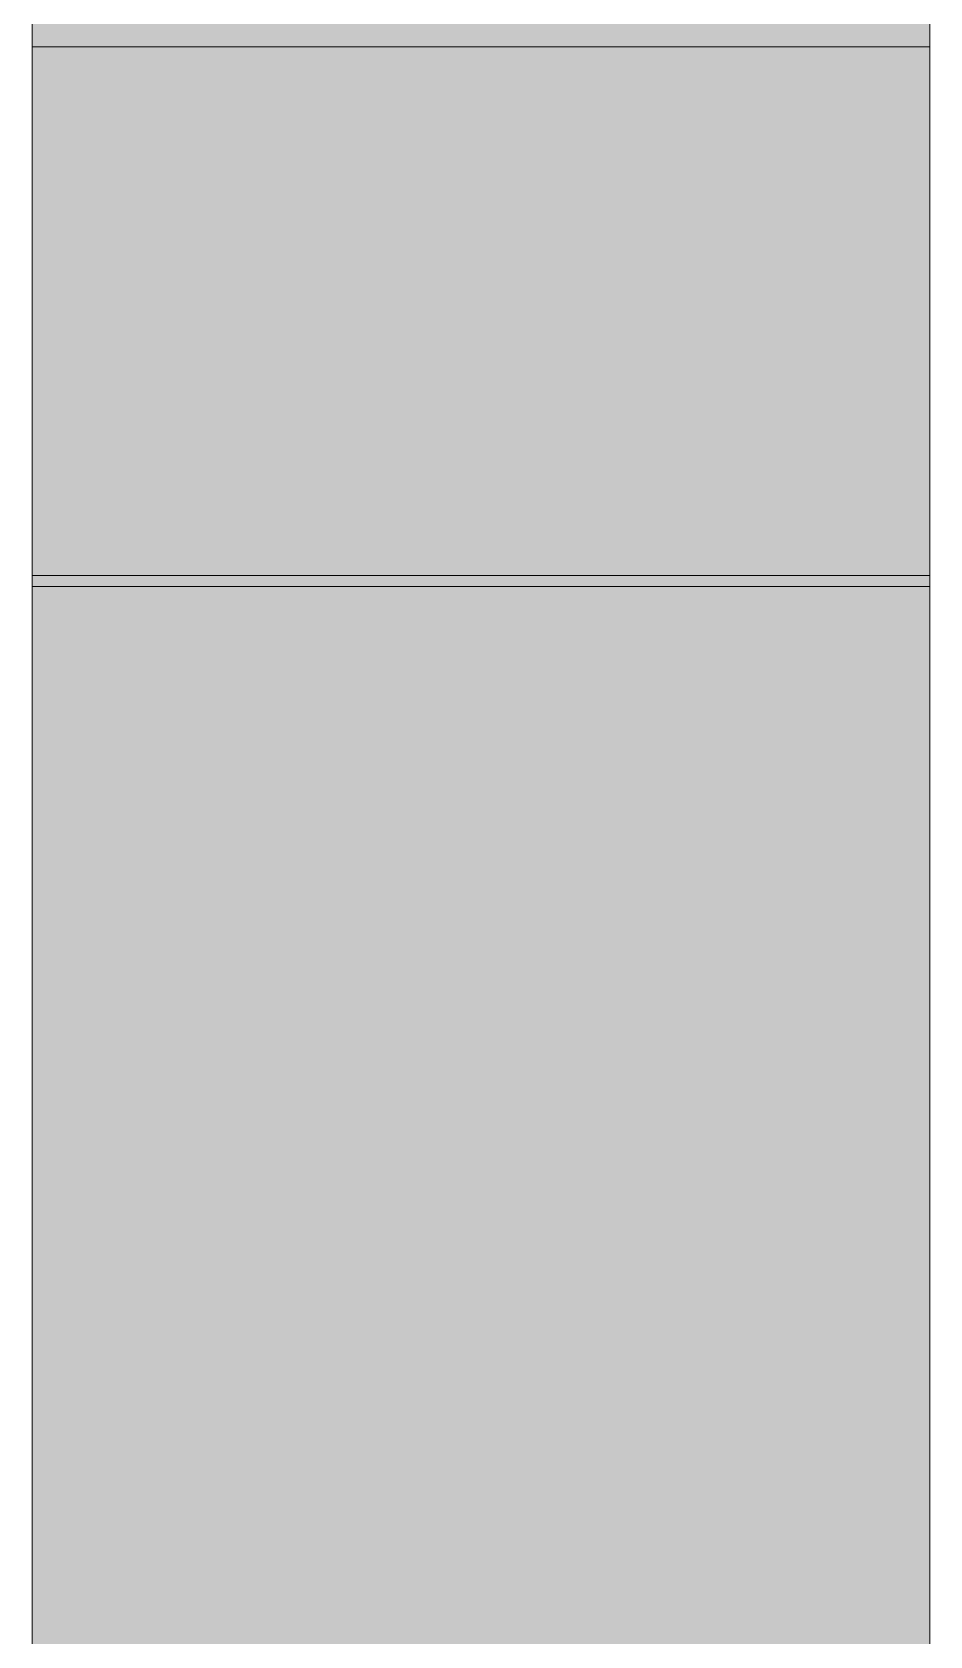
# Model space of a CAD drawing. Header units: centimetres. Extents: x 2 to 137806, y -77553 to 10.
# Drawn here: x 137401.81 to 137407.81, y -76346.67 to -76335.96 of the extents above; entities that cross this region are included whole.
import ezdxf

# ---------------------------------------------------------------- set-up
doc = ezdxf.new("R2010")
doc.units = ezdxf.units.CM
doc.header["$LTSCALE"] = 40
doc.header["$MEASUREMENT"] = 0
doc.layers.add('PDF4_Geometry', color=7, linetype='Continuous')
doc.layers.add('PDF4_Solid Fills', color=7, linetype='Continuous', true_color=0xffffff)

msp = doc.modelspace()

# ---------------------------------------------------------------- linework, layer by layer
at = {"layer": 'PDF4_Geometry', "lineweight": 5}
msp.add_lwpolyline([(137401.814, -76325.238), (137407.814, -76325.238), (137407.814, -76489.752), (137401.814, -76489.752)], close=True, dxfattribs=at)
at = {"layer": 'PDF4_Geometry', "color": 7, "lineweight": 5, "true_color": 0xeeeeee}
for points in [[(137407.814, -76489.752), (137407.814, -76325.238)], [(137401.814, -76330.128), (137401.814, -76450.742)], [(137401.814, -76335.953), (137401.814, -76335.959)], [(137401.814, -76335.959), (137401.814, -76335.965)], [(137401.814, -76335.965), (137401.814, -76335.97)], [(137401.814, -76335.97), (137401.814, -76335.976)], [(137401.814, -76335.976), (137401.814, -76335.982)], [(137401.814, -76335.982), (137401.814, -76335.987)], [(137401.814, -76335.987), (137401.814, -76335.993)], [(137401.814, -76335.993), (137401.814, -76335.999)], [(137401.814, -76335.999), (137401.814, -76336.004)], [(137401.814, -76336.004), (137401.814, -76336.01)], [(137401.814, -76336.01), (137401.814, -76336.016)], [(137401.814, -76336.016), (137401.814, -76336.021)], [(137401.814, -76336.021), (137401.814, -76336.027)], [(137401.814, -76336.027), (137401.814, -76336.033)], [(137401.814, -76336.033), (137401.814, -76336.038)], [(137401.814, -76336.038), (137401.814, -76336.044)], [(137401.814, -76336.044), (137401.814, -76336.05)], [(137401.814, -76336.05), (137401.814, -76336.055)], [(137407.814, -76336.054), (137401.814, -76336.054)], [(137401.814, -76336.055), (137401.814, -76336.061)], [(137401.814, -76336.061), (137401.814, -76336.067)], [(137401.814, -76336.067), (137401.814, -76336.072)], [(137401.814, -76336.072), (137401.814, -76336.078)], [(137401.814, -76336.078), (137401.814, -76336.084)], [(137401.814, -76336.084), (137401.814, -76336.089)], [(137401.814, -76336.089), (137401.814, -76336.095)], [(137401.814, -76336.095), (137401.814, -76336.101)], [(137401.814, -76336.101), (137401.814, -76336.107)], [(137401.814, -76336.107), (137401.814, -76336.112)], [(137401.814, -76336.112), (137401.814, -76336.118)], [(137401.814, -76336.118), (137401.814, -76336.124)], [(137401.814, -76336.124), (137401.814, -76336.129)], [(137401.814, -76336.129), (137401.814, -76336.135)], [(137401.814, -76336.135), (137401.814, -76336.141)], [(137401.814, -76336.141), (137401.814, -76336.147)], [(137401.814, -76336.147), (137401.814, -76336.152)], [(137401.814, -76336.152), (137401.814, -76336.158)], [(137401.814, -76336.158), (137401.814, -76336.164)], [(137401.814, -76336.164), (137401.814, -76336.169)], [(137401.814, -76336.169), (137401.814, -76336.175)], [(137401.814, -76336.175), (137401.814, -76336.181)], [(137401.814, -76336.181), (137401.814, -76336.186)], [(137401.814, -76336.186), (137401.814, -76336.192)], [(137401.814, -76336.192), (137401.814, -76336.198)], [(137401.814, -76336.198), (137401.814, -76336.203)], [(137401.814, -76336.203), (137401.814, -76336.209)], [(137401.814, -76336.209), (137401.814, -76336.215)], [(137401.814, -76336.215), (137401.814, -76336.221)], [(137401.814, -76336.221), (137401.814, -76336.226)], [(137401.814, -76336.226), (137401.814, -76336.232)], [(137401.814, -76336.232), (137401.814, -76336.238)], [(137401.814, -76336.238), (137401.814, -76336.244)], [(137401.814, -76336.244), (137401.814, -76336.249)], [(137401.814, -76336.249), (137401.814, -76336.255)], [(137401.814, -76336.255), (137401.814, -76336.261)], [(137401.814, -76336.261), (137401.814, -76336.266)], [(137401.814, -76336.266), (137401.814, -76336.272)], [(137401.814, -76336.272), (137401.814, -76336.278)], [(137401.814, -76336.278), (137401.814, -76336.284)], [(137401.814, -76336.284), (137401.814, -76336.289)], [(137401.814, -76336.289), (137401.814, -76336.295)], [(137401.814, -76336.295), (137401.814, -76336.301)], [(137401.814, -76336.301), (137401.814, -76336.306)], [(137401.814, -76336.306), (137401.814, -76336.312)], [(137401.814, -76336.312), (137401.814, -76336.318)], [(137401.814, -76336.318), (137401.814, -76336.324)], [(137401.814, -76336.324), (137401.814, -76336.33)], [(137401.814, -76336.33), (137401.814, -76336.335)], [(137401.814, -76336.335), (137401.814, -76336.341)], [(137401.814, -76336.341), (137401.814, -76336.347)], [(137401.814, -76336.347), (137401.814, -76336.352)], [(137401.814, -76336.352), (137401.814, -76336.358)], [(137401.814, -76336.358), (137401.814, -76336.364)], [(137401.814, -76336.364), (137401.814, -76336.37)], [(137401.814, -76336.37), (137401.814, -76336.376)], [(137401.814, -76336.376), (137401.814, -76336.381)], [(137401.814, -76336.381), (137401.814, -76336.387)], [(137401.814, -76336.387), (137401.814, -76336.393)], [(137401.814, -76336.393), (137401.814, -76336.398)], [(137401.814, -76336.398), (137401.814, -76336.404)], [(137401.814, -76336.404), (137401.814, -76336.41)], [(137401.814, -76336.41), (137401.814, -76336.416)], [(137401.814, -76336.416), (137401.814, -76336.421)], [(137401.814, -76336.421), (137401.814, -76336.427)], [(137401.814, -76336.427), (137401.814, -76336.433)], [(137401.814, -76336.433), (137401.814, -76336.439)], [(137401.814, -76336.439), (137401.814, -76336.445)], [(137401.814, -76336.445), (137401.814, -76336.45)], [(137401.814, -76336.45), (137401.814, -76336.456)], [(137401.814, -76336.456), (137401.814, -76336.462)], [(137401.814, -76336.462), (137401.814, -76336.468)], [(137401.814, -76336.468), (137401.814, -76336.473)], [(137401.814, -76336.473), (137401.814, -76336.479)], [(137401.814, -76336.479), (137401.814, -76336.485)], [(137401.814, -76336.485), (137401.814, -76336.491)], [(137401.814, -76336.491), (137401.814, -76336.496)], [(137401.814, -76336.496), (137401.814, -76336.502)], [(137401.814, -76336.502), (137401.814, -76336.508)], [(137401.814, -76336.508), (137401.814, -76336.514)], [(137401.814, -76336.514), (137401.814, -76336.519)], [(137401.814, -76336.519), (137401.814, -76336.525)], [(137401.814, -76336.525), (137401.814, -76336.531)], [(137401.814, -76336.531), (137401.814, -76336.537)], [(137401.814, -76336.537), (137401.814, -76336.543)], [(137401.814, -76336.543), (137401.814, -76336.549)], [(137401.814, -76336.549), (137401.814, -76336.554)], [(137401.814, -76336.554), (137401.814, -76336.56)], [(137401.814, -76336.56), (137401.814, -76336.566)], [(137401.814, -76336.566), (137401.814, -76336.572)], [(137401.814, -76336.572), (137401.814, -76336.578)], [(137401.814, -76336.578), (137401.814, -76336.583)], [(137401.814, -76336.583), (137401.814, -76336.589)], [(137401.814, -76336.589), (137401.814, -76336.595)], [(137401.814, -76336.595), (137401.814, -76336.601)], [(137401.814, -76336.601), (137401.814, -76336.606)], [(137401.814, -76336.606), (137401.814, -76336.612)], [(137401.814, -76336.612), (137401.814, -76336.618)], [(137401.814, -76336.618), (137401.814, -76336.624)], [(137401.814, -76336.624), (137401.814, -76336.63)], [(137401.814, -76336.63), (137401.814, -76336.635)], [(137401.814, -76336.635), (137401.814, -76336.641)], [(137401.814, -76336.641), (137401.814, -76336.647)], [(137401.814, -76336.647), (137401.814, -76336.653)], [(137401.814, -76336.653), (137401.814, -76336.659)], [(137401.814, -76336.659), (137401.814, -76336.664)], [(137401.814, -76336.664), (137401.814, -76336.67)], [(137401.814, -76336.67), (137401.814, -76336.676)], [(137401.814, -76336.676), (137401.814, -76336.682)], [(137401.814, -76336.682), (137401.814, -76336.688)], [(137401.814, -76336.688), (137401.814, -76336.694)], [(137401.814, -76336.694), (137401.814, -76336.699)], [(137401.814, -76336.699), (137401.814, -76336.705)], [(137401.814, -76336.705), (137401.814, -76336.711)], [(137401.814, -76336.711), (137401.814, -76336.717)], [(137401.814, -76336.717), (137401.814, -76336.723)], [(137401.814, -76336.723), (137401.814, -76336.728)], [(137401.814, -76336.728), (137401.814, -76336.734)], [(137401.814, -76336.734), (137401.814, -76336.74)], [(137401.814, -76336.74), (137401.814, -76336.746)], [(137401.814, -76336.746), (137401.814, -76336.752)], [(137401.814, -76336.752), (137401.814, -76336.758)], [(137401.814, -76336.758), (137401.814, -76336.763)], [(137401.814, -76336.763), (137401.814, -76336.769)], [(137401.814, -76336.769), (137401.814, -76336.775)], [(137401.814, -76336.775), (137401.814, -76336.781)], [(137401.814, -76336.781), (137401.814, -76336.787)], [(137401.814, -76336.787), (137401.814, -76336.793)], [(137401.814, -76336.793), (137401.814, -76336.798)], [(137401.814, -76336.798), (137401.814, -76336.804)], [(137401.814, -76336.804), (137401.814, -76336.81)], [(137401.814, -76336.81), (137401.814, -76336.816)], [(137401.814, -76336.816), (137401.814, -76336.822)], [(137401.814, -76336.822), (137401.814, -76336.828)], [(137401.814, -76336.828), (137401.814, -76336.834)], [(137401.814, -76336.834), (137401.814, -76336.839)], [(137401.814, -76336.839), (137401.814, -76336.845)], [(137401.814, -76336.845), (137401.814, -76336.851)], [(137401.814, -76336.851), (137401.814, -76336.857)], [(137401.814, -76336.857), (137401.814, -76336.863)], [(137401.814, -76336.863), (137401.814, -76336.869)], [(137401.814, -76336.869), (137401.814, -76336.874)], [(137401.814, -76336.874), (137401.814, -76336.88)], [(137401.814, -76336.88), (137401.814, -76336.886)], [(137401.814, -76336.886), (137401.814, -76336.892)], [(137401.814, -76336.892), (137401.814, -76336.898)], [(137401.814, -76336.898), (137401.814, -76336.904)], [(137401.814, -76336.904), (137401.814, -76336.91)], [(137401.814, -76336.91), (137401.814, -76336.916)], [(137401.814, -76336.916), (137401.814, -76336.921)], [(137401.814, -76336.921), (137401.814, -76336.927)], [(137401.814, -76336.927), (137401.814, -76336.933)], [(137401.814, -76336.933), (137401.814, -76336.939)], [(137401.814, -76336.939), (137401.814, -76336.945)], [(137401.814, -76336.945), (137401.814, -76336.951)], [(137401.814, -76336.951), (137401.814, -76336.956)], [(137401.814, -76336.956), (137401.814, -76336.962)], [(137401.814, -76336.962), (137401.814, -76336.968)], [(137401.814, -76336.968), (137401.814, -76336.974)], [(137401.814, -76336.974), (137401.814, -76336.98)], [(137401.814, -76336.98), (137401.814, -76336.986)], [(137401.814, -76336.986), (137401.814, -76336.992)], [(137401.814, -76336.992), (137401.814, -76336.998)], [(137401.814, -76336.998), (137401.814, -76337.004)], [(137401.814, -76337.004), (137401.814, -76337.009)], [(137401.814, -76337.009), (137401.814, -76337.015)], [(137401.814, -76337.015), (137401.814, -76337.021)], [(137401.814, -76337.021), (137401.814, -76337.027)], [(137401.814, -76337.027), (137401.814, -76337.033)], [(137401.814, -76337.033), (137401.814, -76337.039)], [(137401.814, -76337.039), (137401.814, -76337.045)], [(137401.814, -76337.045), (137401.814, -76337.051)], [(137401.814, -76337.051), (137401.814, -76337.057)], [(137401.814, -76337.057), (137401.814, -76337.062)], [(137401.814, -76337.062), (137401.814, -76337.068)], [(137401.814, -76337.068), (137401.814, -76337.074)], [(137401.814, -76337.074), (137401.814, -76337.08)], [(137401.814, -76337.08), (137401.814, -76337.086)], [(137401.814, -76337.086), (137401.814, -76337.092)], [(137401.814, -76337.092), (137401.814, -76337.098)], [(137401.814, -76337.098), (137401.814, -76337.104)], [(137401.814, -76337.104), (137401.814, -76337.11)], [(137401.814, -76337.11), (137401.814, -76337.116)], [(137401.814, -76337.116), (137401.814, -76337.121)], [(137401.814, -76337.121), (137401.814, -76337.127)], [(137401.814, -76337.127), (137401.814, -76337.133)], [(137401.814, -76337.133), (137401.814, -76337.139)], [(137401.814, -76337.139), (137401.814, -76337.145)], [(137401.814, -76337.145), (137401.814, -76337.151)], [(137401.814, -76337.151), (137401.814, -76337.157)], [(137401.814, -76337.157), (137401.814, -76337.163)], [(137401.814, -76337.163), (137401.814, -76337.169)], [(137401.814, -76337.169), (137401.814, -76337.175)], [(137401.814, -76337.175), (137401.814, -76337.18)], [(137401.814, -76337.18), (137401.814, -76337.186)], [(137401.814, -76337.186), (137401.814, -76337.192)], [(137401.814, -76337.192), (137401.814, -76337.198)], [(137407.814, -76337.169), (137407.814, -76337.603)], [(137401.814, -76337.198), (137401.814, -76337.204)], [(137401.814, -76337.204), (137401.814, -76337.21)], [(137401.814, -76337.21), (137401.814, -76337.216)], [(137401.814, -76337.216), (137401.814, -76337.222)], [(137401.814, -76337.222), (137401.814, -76337.228)], [(137401.814, -76337.228), (137401.814, -76337.234)], [(137401.814, -76337.234), (137401.814, -76337.24)], [(137401.814, -76337.24), (137401.814, -76337.246)], [(137401.814, -76337.246), (137401.814, -76337.252)], [(137401.814, -76337.252), (137401.814, -76337.258)], [(137401.814, -76337.258), (137401.814, -76337.263)], [(137401.814, -76337.263), (137401.814, -76337.269)], [(137401.814, -76337.269), (137401.814, -76337.275)], [(137401.814, -76337.275), (137401.814, -76337.281)], [(137401.814, -76337.281), (137401.814, -76337.286)], [(137401.814, -76337.286), (137401.814, -76337.292)], [(137401.814, -76337.292), (137401.814, -76337.298)], [(137401.814, -76337.298), (137401.814, -76337.303)], [(137401.814, -76337.303), (137401.814, -76337.309)], [(137401.814, -76337.309), (137401.814, -76337.315)], [(137401.814, -76337.315), (137401.814, -76337.321)], [(137401.814, -76337.321), (137401.814, -76337.326)], [(137401.814, -76337.326), (137401.814, -76337.332)], [(137401.814, -76337.332), (137401.814, -76337.338)], [(137401.814, -76337.338), (137401.814, -76337.344)], [(137401.814, -76337.344), (137401.814, -76337.35)], [(137401.814, -76337.35), (137401.814, -76337.356)], [(137401.814, -76337.356), (137401.814, -76337.362)], [(137401.814, -76337.362), (137401.814, -76337.368)], [(137401.814, -76337.368), (137401.814, -76337.374)], [(137401.814, -76337.374), (137401.814, -76337.38)], [(137401.814, -76337.38), (137401.814, -76337.386)], [(137401.814, -76337.386), (137401.814, -76337.393)], [(137401.814, -76337.393), (137401.814, -76337.399)], [(137401.814, -76337.399), (137401.814, -76337.405)], [(137401.814, -76337.405), (137401.814, -76337.411)], [(137401.814, -76337.411), (137401.814, -76337.417)], [(137401.814, -76337.417), (137401.814, -76337.424)], [(137401.814, -76337.424), (137401.814, -76337.43)], [(137401.814, -76337.43), (137401.814, -76337.436)], [(137401.814, -76337.436), (137401.814, -76337.443)], [(137401.814, -76337.443), (137401.814, -76337.449)], [(137401.814, -76337.449), (137401.814, -76337.455)], [(137401.814, -76337.455), (137401.814, -76337.462)], [(137401.814, -76337.462), (137401.814, -76337.468)], [(137401.814, -76337.468), (137401.814, -76337.475)], [(137401.814, -76337.475), (137401.814, -76337.481)], [(137401.814, -76337.481), (137401.814, -76337.488)], [(137401.814, -76337.488), (137401.814, -76337.494)], [(137401.814, -76337.494), (137401.814, -76337.501)], [(137401.814, -76337.501), (137401.814, -76337.508)], [(137401.814, -76337.508), (137401.814, -76337.514)], [(137401.814, -76337.514), (137401.814, -76337.521)], [(137401.814, -76337.521), (137401.814, -76337.528)], [(137401.814, -76337.528), (137401.814, -76337.534)], [(137401.814, -76337.534), (137401.814, -76337.541)], [(137401.814, -76337.541), (137401.814, -76337.548)], [(137401.814, -76337.548), (137401.814, -76337.555)], [(137401.814, -76337.555), (137401.814, -76337.562)], [(137401.814, -76337.562), (137401.814, -76337.569)], [(137401.814, -76337.569), (137401.814, -76337.575)], [(137401.814, -76337.575), (137401.814, -76337.582)], [(137401.814, -76337.582), (137401.814, -76337.589)], [(137401.814, -76337.589), (137401.814, -76337.596)], [(137401.814, -76337.596), (137401.814, -76337.603)], [(137401.814, -76337.603), (137401.814, -76337.61)], [(137401.814, -76337.61), (137401.814, -76337.617)], [(137401.814, -76337.617), (137401.814, -76337.624)], [(137401.814, -76337.624), (137401.814, -76337.632)], [(137401.814, -76337.632), (137401.814, -76337.639)], [(137401.814, -76337.639), (137401.814, -76337.646)], [(137401.814, -76337.646), (137401.814, -76337.653)], [(137401.814, -76337.653), (137401.814, -76337.66)], [(137401.814, -76337.66), (137401.814, -76337.667)], [(137401.814, -76337.667), (137401.814, -76337.675)], [(137401.814, -76337.675), (137401.814, -76337.682)], [(137401.814, -76337.682), (137401.814, -76337.689)], [(137401.814, -76337.689), (137401.814, -76337.697)], [(137401.814, -76337.697), (137401.814, -76337.704)], [(137401.814, -76337.704), (137401.814, -76337.712)], [(137401.814, -76337.712), (137401.814, -76337.719)], [(137401.814, -76337.719), (137401.814, -76337.726)], [(137401.814, -76337.726), (137401.814, -76337.734)], [(137401.814, -76337.734), (137401.814, -76337.742)], [(137401.814, -76337.742), (137401.814, -76337.749)], [(137401.814, -76337.749), (137401.814, -76337.757)], [(137401.814, -76337.757), (137401.814, -76337.764)], [(137401.814, -76337.764), (137401.814, -76337.772)], [(137401.814, -76337.772), (137401.814, -76337.779)], [(137401.814, -76337.779), (137401.814, -76337.787)], [(137401.814, -76337.787), (137401.814, -76337.795)], [(137401.814, -76337.795), (137401.814, -76337.803)], [(137401.814, -76337.803), (137401.814, -76337.81)], [(137401.814, -76337.81), (137401.814, -76337.818)], [(137401.814, -76337.818), (137401.814, -76337.826)], [(137401.814, -76337.826), (137401.814, -76337.834)], [(137401.814, -76337.834), (137401.814, -76337.842)], [(137401.814, -76337.842), (137401.814, -76337.85)], [(137401.814, -76337.85), (137401.814, -76337.857)], [(137401.814, -76337.857), (137401.814, -76337.865)], [(137401.814, -76337.865), (137401.814, -76337.873)], [(137401.814, -76337.873), (137401.814, -76337.881)], [(137401.814, -76337.881), (137401.814, -76337.889)], [(137401.814, -76337.889), (137401.814, -76337.898)], [(137401.814, -76337.898), (137401.814, -76337.906)], [(137401.814, -76337.906), (137401.814, -76337.914)], [(137401.814, -76337.914), (137401.814, -76337.922)], [(137401.814, -76337.922), (137401.814, -76337.93)], [(137401.814, -76337.93), (137401.814, -76337.938)], [(137401.814, -76337.938), (137401.814, -76337.947)], [(137401.814, -76337.947), (137401.814, -76337.955)], [(137401.814, -76337.955), (137401.814, -76337.963)], [(137401.814, -76337.963), (137401.814, -76337.971)], [(137401.814, -76337.971), (137401.814, -76337.98)], [(137401.814, -76337.98), (137401.814, -76337.988)], [(137401.814, -76337.988), (137401.814, -76337.996)], [(137401.814, -76337.996), (137401.814, -76338.005)], [(137401.814, -76338.005), (137401.814, -76338.013)], [(137401.814, -76338.013), (137401.814, -76338.022)], [(137401.814, -76338.022), (137401.814, -76338.03)], [(137401.814, -76338.03), (137401.814, -76338.039)], [(137401.814, -76338.039), (137401.814, -76338.047)], [(137401.814, -76338.047), (137401.814, -76338.056)], [(137401.814, -76338.056), (137401.814, -76338.064)], [(137401.814, -76338.064), (137401.814, -76338.073)], [(137401.814, -76338.073), (137401.814, -76338.082)], [(137401.814, -76338.082), (137401.814, -76338.09)], [(137401.814, -76338.09), (137401.814, -76338.099)], [(137401.814, -76338.099), (137401.814, -76338.108)], [(137401.814, -76338.108), (137401.814, -76338.117)], [(137401.814, -76338.117), (137401.814, -76338.125)], [(137401.814, -76338.125), (137401.814, -76338.134)], [(137401.814, -76338.134), (137401.814, -76338.143)], [(137401.814, -76338.143), (137401.814, -76338.152)], [(137401.814, -76338.152), (137401.814, -76338.161)], [(137401.814, -76338.161), (137401.814, -76338.17)], [(137401.814, -76338.17), (137401.814, -76338.179)], [(137401.814, -76338.179), (137401.814, -76338.188)], [(137401.814, -76338.188), (137401.814, -76338.197)], [(137401.814, -76338.197), (137401.814, -76338.206)], [(137401.814, -76338.206), (137401.814, -76338.215)], [(137401.814, -76338.215), (137401.814, -76338.224)], [(137401.814, -76338.224), (137401.814, -76338.233)], [(137401.814, -76338.233), (137401.814, -76338.242)], [(137401.814, -76338.242), (137401.814, -76338.251)], [(137401.814, -76338.251), (137401.814, -76338.261)], [(137401.814, -76338.261), (137401.814, -76338.27)], [(137401.814, -76338.27), (137401.814, -76338.279)], [(137401.814, -76338.279), (137401.814, -76338.288)], [(137401.814, -76338.288), (137401.814, -76338.298)], [(137401.814, -76338.298), (137401.814, -76338.307)], [(137401.814, -76338.307), (137401.814, -76338.316)], [(137401.814, -76338.316), (137401.814, -76338.326)], [(137401.814, -76338.326), (137401.814, -76338.335)], [(137401.814, -76338.335), (137401.814, -76338.345)], [(137401.814, -76338.345), (137401.814, -76338.354)], [(137401.814, -76338.354), (137401.814, -76338.364)], [(137401.814, -76338.364), (137401.814, -76338.373)], [(137401.814, -76338.373), (137401.814, -76338.383)], [(137401.814, -76338.383), (137401.814, -76338.392)], [(137401.814, -76338.392), (137401.814, -76338.402)], [(137401.814, -76338.402), (137401.814, -76338.412)], [(137401.814, -76338.412), (137401.814, -76338.421)], [(137401.814, -76338.421), (137401.814, -76338.431)], [(137401.814, -76338.431), (137401.814, -76338.441)], [(137401.814, -76338.441), (137401.814, -76338.45)], [(137401.814, -76338.45), (137401.814, -76338.46)], [(137401.814, -76338.46), (137401.814, -76338.47)], [(137401.814, -76338.47), (137401.814, -76338.48)], [(137401.814, -76338.48), (137401.814, -76338.49)], [(137401.814, -76338.49), (137401.814, -76338.5)], [(137401.814, -76338.5), (137401.814, -76338.509)], [(137401.814, -76338.509), (137401.814, -76338.519)], [(137401.814, -76338.519), (137401.814, -76338.529)], [(137401.814, -76338.529), (137401.814, -76338.539)], [(137401.814, -76338.539), (137401.814, -76338.549)], [(137401.814, -76338.549), (137401.814, -76338.559)], [(137401.814, -76338.559), (137401.814, -76338.569)], [(137401.814, -76338.569), (137401.814, -76338.58)], [(137401.814, -76338.58), (137401.814, -76338.59)], [(137401.814, -76338.59), (137401.814, -76338.6)], [(137401.814, -76338.6), (137401.814, -76338.61)], [(137401.814, -76338.61), (137401.814, -76338.62)], [(137401.814, -76338.62), (137401.814, -76338.63)], [(137401.814, -76338.63), (137401.814, -76338.641)], [(137401.814, -76338.641), (137401.814, -76338.651)], [(137401.814, -76338.651), (137401.814, -76338.661)], [(137401.814, -76338.661), (137401.814, -76338.672)], [(137401.814, -76338.672), (137401.814, -76338.682)], [(137401.814, -76338.682), (137401.814, -76338.692)], [(137401.814, -76338.692), (137401.814, -76338.703)], [(137401.814, -76338.703), (137401.814, -76338.713)], [(137401.814, -76338.713), (137401.814, -76338.724)], [(137401.814, -76338.724), (137401.814, -76338.734)], [(137401.814, -76338.734), (137401.814, -76338.745)], [(137401.814, -76338.745), (137401.814, -76338.755)], [(137401.814, -76338.755), (137401.814, -76338.766)], [(137401.814, -76338.766), (137401.814, -76338.777)], [(137401.814, -76338.777), (137401.814, -76338.787)], [(137401.814, -76338.787), (137401.814, -76338.798)], [(137401.814, -76338.798), (137401.814, -76338.809)], [(137401.814, -76338.809), (137401.814, -76338.819)], [(137401.814, -76338.819), (137401.814, -76338.83)], [(137401.814, -76338.83), (137401.814, -76338.841)], [(137401.814, -76338.841), (137401.814, -76338.852)], [(137401.814, -76338.852), (137401.814, -76338.862)], [(137401.814, -76338.862), (137401.814, -76338.873)], [(137401.814, -76338.873), (137401.814, -76338.884)], [(137401.814, -76338.884), (137401.814, -76338.895)], [(137401.814, -76338.895), (137401.814, -76338.906)], [(137401.814, -76338.906), (137401.814, -76338.917)], [(137401.814, -76338.917), (137401.814, -76338.928)], [(137401.814, -76338.928), (137401.814, -76338.939)], [(137401.814, -76338.939), (137401.814, -76338.95)], [(137401.814, -76338.95), (137401.814, -76338.961)], [(137401.814, -76338.961), (137401.814, -76338.972)], [(137401.814, -76338.972), (137401.814, -76338.983)], [(137401.814, -76338.983), (137401.814, -76338.994)], [(137401.814, -76338.994), (137401.814, -76339.006)], [(137401.814, -76339.006), (137401.814, -76339.017)], [(137401.814, -76339.017), (137401.814, -76339.028)], [(137401.814, -76339.028), (137401.814, -76339.039)], [(137401.814, -76339.039), (137401.814, -76339.051)], [(137401.814, -76339.051), (137401.814, -76339.062)], [(137401.814, -76339.062), (137401.814, -76339.073)], [(137401.814, -76339.073), (137401.814, -76339.085)], [(137401.814, -76339.085), (137401.814, -76339.096)], [(137401.814, -76339.096), (137401.814, -76339.108)], [(137401.814, -76339.108), (137401.814, -76339.119)], [(137401.814, -76339.119), (137401.814, -76339.131)], [(137401.814, -76339.131), (137401.814, -76339.142)], [(137401.814, -76339.142), (137401.814, -76339.153)], [(137401.814, -76339.153), (137401.814, -76339.165)], [(137401.814, -76339.165), (137401.814, -76339.177)], [(137401.814, -76339.177), (137401.814, -76339.188)], [(137401.814, -76339.188), (137401.814, -76339.2)], [(137401.814, -76339.2), (137401.814, -76339.212)], [(137401.814, -76339.212), (137401.814, -76339.223)], [(137401.814, -76339.223), (137401.814, -76339.235)], [(137401.814, -76339.235), (137401.814, -76339.247)], [(137401.814, -76339.247), (137401.814, -76339.259)], [(137401.814, -76339.259), (137401.814, -76339.27)], [(137401.814, -76339.27), (137401.814, -76339.282)], [(137401.814, -76339.282), (137401.814, -76339.294)], [(137401.814, -76339.294), (137401.814, -76339.306)], [(137401.814, -76339.306), (137401.814, -76339.318)], [(137401.814, -76339.318), (137401.814, -76339.33)], [(137401.814, -76339.33), (137401.814, -76339.342)], [(137401.814, -76339.342), (137401.814, -76339.354)], [(137401.814, -76339.354), (137401.814, -76339.366)], [(137401.814, -76339.366), (137401.814, -76339.378)], [(137401.814, -76339.378), (137401.814, -76339.39)], [(137401.814, -76339.39), (137401.814, -76339.402)], [(137401.814, -76339.402), (137401.814, -76339.414)], [(137401.814, -76339.414), (137401.814, -76339.426)], [(137401.814, -76339.426), (137401.814, -76339.438)], [(137401.814, -76339.438), (137401.814, -76339.451)], [(137401.814, -76339.451), (137401.814, -76339.463)], [(137401.814, -76339.463), (137401.814, -76339.475)], [(137401.814, -76339.475), (137401.814, -76339.488)], [(137401.814, -76339.488), (137401.814, -76339.5)], [(137401.814, -76339.5), (137401.814, -76339.512)], [(137401.814, -76339.512), (137401.814, -76339.525)], [(137401.814, -76339.525), (137401.814, -76339.537)], [(137401.814, -76339.537), (137401.814, -76339.55)], [(137401.814, -76339.55), (137401.814, -76339.562)], [(137401.814, -76339.562), (137401.814, -76339.574)], [(137401.814, -76339.574), (137401.814, -76339.587)], [(137401.814, -76339.587), (137401.814, -76444.743)], [(137407.814, -76339.587), (137401.814, -76339.587)], [(137407.814, -76339.66), (137401.814, -76339.66)]]:
    msp.add_lwpolyline(points, dxfattribs=at)
at = {"layer": 'PDF4_Solid Fills', "color": 250, "lineweight": 5, "true_color": 0x282828}
msp.add_solid([(137401.814, -76325.238), (137407.814, -76325.238), (137401.814, -76489.752), (137407.814, -76489.752)], dxfattribs=at)

doc.saveas('drawing.dxf')
